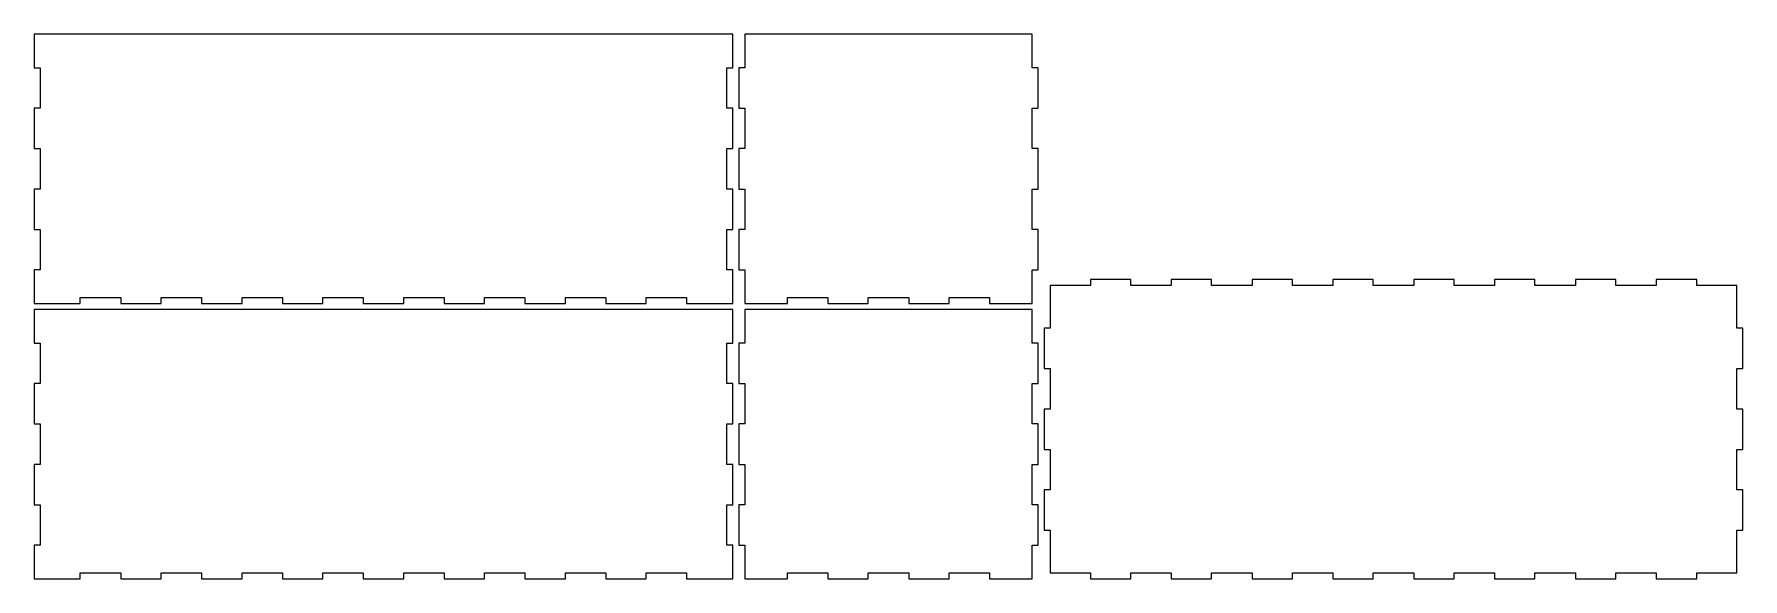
# Model space of a CAD drawing. Header units: millimetres. Extents: x 0 to 856, y 3 to 276.
import ezdxf

# ---------------------------------------------------------------- set-up
doc = ezdxf.new("R2010")
doc.units = ezdxf.units.MM

msp = doc.modelspace()

# ---------------------------------------------------------------- linework, layer by layer
at = {"layer": 'back_outsideCutPath'}
for p, q in [((0, 276), (0, 259.125)), ((350, 276), (0, 276)), ((350, 259.125), (350, 276)), ((0, 259.125), (3, 259.125)), ((3, 259.125), (3, 238.875)), ((347, 238.875), (347, 259.125)), ((347, 259.125), (350, 259.125)), ((3, 238.875), (0, 238.875)), ((0, 238.875), (0, 218.625)), ((350, 238.875), (347, 238.875)), ((350, 218.625), (350, 238.875)), ((0, 218.625), (3, 218.625)), ((3, 218.625), (3, 198.375)), ((347, 198.375), (347, 218.625)), ((347, 218.625), (350, 218.625)), ((3, 198.375), (0, 198.375)), ((0, 198.375), (0, 178.125)), ((350, 198.375), (347, 198.375)), ((350, 178.125), (350, 198.375)), ((0, 178.125), (3, 178.125)), ((3, 178.125), (3, 157.875)), ((347, 157.875), (347, 178.125)), ((347, 178.125), (350, 178.125)), ((3, 157.875), (0, 157.875)), ((0, 157.875), (0, 141)), ((350, 157.875), (347, 157.875)), ((350, 141), (350, 157.875)), ((0, 141), (23.125, 141)), ((23.125, 141), (23.125, 144)), ((23.125, 144), (43.375, 144)), ((43.375, 144), (43.375, 141)), ((43.375, 141), (63.625, 141)), ((63.625, 141), (63.625, 144)), ((63.625, 144), (83.875, 144)), ((83.875, 144), (83.875, 141)), ((83.875, 141), (104.125, 141)), ((104.125, 141), (104.125, 144)), ((104.125, 144), (124.375, 144)), ((124.375, 144), (124.375, 141)), ((124.375, 141), (144.625, 141)), ((144.625, 141), (144.625, 144)), ((144.625, 144), (164.875, 144)), ((164.875, 144), (164.875, 141)), ((164.875, 141), (185.125, 141)), ((185.125, 141), (185.125, 144)), ((185.125, 144), (205.375, 144)), ((205.375, 144), (205.375, 141)), ((205.375, 141), (225.625, 141)), ((225.625, 141), (225.625, 144)), ((225.625, 144), (245.875, 144)), ((245.875, 144), (245.875, 141)), ((245.875, 141), (266.125, 141)), ((266.125, 141), (266.125, 144)), ((266.125, 144), (286.375, 144)), ((286.375, 144), (286.375, 141)), ((286.375, 141), (306.625, 141)), ((306.625, 141), (306.625, 144)), ((306.625, 144), (326.875, 144)), ((326.875, 144), (326.875, 141)), ((326.875, 141), (350, 141))]:
    msp.add_line(p, q, dxfattribs=at)
at = {"layer": 'bottom_outsideCutPath'}
for p, q in [((509, 150), (509, 128.625)), ((529.125, 150), (509, 150)), ((549.375, 153), (529.125, 153)), ((529.125, 153), (529.125, 150)), ((549.375, 150), (549.375, 153)), ((569.625, 150), (549.375, 150)), ((589.875, 153), (569.625, 153)), ((569.625, 153), (569.625, 150)), ((589.875, 150), (589.875, 153)), ((610.125, 150), (589.875, 150)), ((630.375, 153), (610.125, 153)), ((610.125, 153), (610.125, 150)), ((630.375, 150), (630.375, 153)), ((650.625, 150), (630.375, 150)), ((670.875, 153), (650.625, 153)), ((650.625, 153), (650.625, 150)), ((670.875, 150), (670.875, 153)), ((691.125, 150), (670.875, 150)), ((711.375, 153), (691.125, 153)), ((691.125, 153), (691.125, 150)), ((711.375, 150), (711.375, 153)), ((731.625, 150), (711.375, 150)), ((751.875, 153), (731.625, 153)), ((731.625, 153), (731.625, 150)), ((751.875, 150), (751.875, 153)), ((772.125, 150), (751.875, 150)), ((792.375, 153), (772.125, 153)), ((772.125, 153), (772.125, 150)), ((792.375, 150), (792.375, 153)), ((812.625, 150), (792.375, 150)), ((832.875, 153), (812.625, 153)), ((812.625, 153), (812.625, 150)), ((832.875, 150), (832.875, 153)), ((853, 150), (832.875, 150)), ((853, 148.875), (853, 150)), ((853, 128.625), (853, 148.875)), ((509, 128.625), (506, 128.625)), ((506, 128.625), (506, 108.375)), ((856, 128.625), (853, 128.625)), ((856, 108.375), (856, 128.625)), ((506, 108.375), (509, 108.375)), ((509, 108.375), (509, 88.125)), ((853, 88.125), (853, 108.375)), ((853, 108.375), (856, 108.375)), ((509, 88.125), (506, 88.125)), ((506, 88.125), (506, 67.875)), ((856, 88.125), (853, 88.125)), ((856, 67.875), (856, 88.125)), ((506, 67.875), (509, 67.875)), ((509, 67.875), (509, 47.625)), ((853, 47.625), (853, 67.875)), ((853, 67.875), (856, 67.875)), ((509, 47.625), (506, 47.625)), ((506, 47.625), (506, 27.375)), ((856, 47.625), (853, 47.625)), ((856, 27.375), (856, 47.625)), ((506, 27.375), (509, 27.375)), ((509, 27.375), (509, 7.125)), ((853, 6), (853, 27.375)), ((853, 27.375), (856, 27.375)), ((509, 7.125), (509, 6)), ((509, 6), (529.125, 6)), ((529.125, 6), (529.125, 3)), ((529.125, 3), (549.375, 3)), ((549.375, 3), (549.375, 6)), ((549.375, 6), (569.625, 6)), ((569.625, 6), (569.625, 3)), ((569.625, 3), (589.875, 3)), ((589.875, 3), (589.875, 6)), ((589.875, 6), (610.125, 6)), ((610.125, 6), (610.125, 3)), ((610.125, 3), (630.375, 3)), ((630.375, 3), (630.375, 6)), ((630.375, 6), (650.625, 6)), ((650.625, 6), (650.625, 3)), ((650.625, 3), (670.875, 3)), ((670.875, 3), (670.875, 6)), ((670.875, 6), (691.125, 6)), ((691.125, 6), (691.125, 3)), ((691.125, 3), (711.375, 3)), ((711.375, 3), (711.375, 6)), ((711.375, 6), (731.625, 6)), ((731.625, 6), (731.625, 3)), ((731.625, 3), (751.875, 3)), ((751.875, 3), (751.875, 6)), ((751.875, 6), (772.125, 6)), ((772.125, 6), (772.125, 3)), ((772.125, 3), (792.375, 3)), ((792.375, 3), (792.375, 6)), ((792.375, 6), (812.625, 6)), ((812.625, 6), (812.625, 3)), ((812.625, 3), (832.875, 3)), ((832.875, 3), (832.875, 6)), ((832.875, 6), (853, 6))]:
    msp.add_line(p, q, dxfattribs=at)
at = {"layer": 'front_outsideCutPath'}
for p, q in [((0, 138), (0, 121.125)), ((350, 138), (0, 138)), ((350, 121.125), (350, 138)), ((0, 121.125), (3, 121.125)), ((3, 121.125), (3, 100.875)), ((347, 100.875), (347, 121.125)), ((347, 121.125), (350, 121.125)), ((3, 100.875), (0, 100.875)), ((0, 100.875), (0, 80.625)), ((350, 100.875), (347, 100.875)), ((350, 80.625), (350, 100.875)), ((0, 80.625), (3, 80.625)), ((3, 80.625), (3, 60.375)), ((347, 60.375), (347, 80.625)), ((347, 80.625), (350, 80.625)), ((3, 60.375), (0, 60.375)), ((0, 60.375), (0, 40.125)), ((350, 60.375), (347, 60.375)), ((350, 40.125), (350, 60.375)), ((0, 40.125), (3, 40.125)), ((3, 40.125), (3, 19.875)), ((347, 19.875), (347, 40.125)), ((347, 40.125), (350, 40.125)), ((3, 19.875), (0, 19.875)), ((0, 19.875), (0, 3)), ((350, 19.875), (347, 19.875)), ((350, 3), (350, 19.875)), ((0, 3), (23.125, 3)), ((23.125, 3), (23.125, 6)), ((23.125, 6), (43.375, 6)), ((43.375, 6), (43.375, 3)), ((43.375, 3), (63.625, 3)), ((63.625, 3), (63.625, 6)), ((63.625, 6), (83.875, 6)), ((83.875, 6), (83.875, 3)), ((83.875, 3), (104.125, 3)), ((104.125, 3), (104.125, 6)), ((104.125, 6), (124.375, 6)), ((124.375, 6), (124.375, 3)), ((124.375, 3), (144.625, 3)), ((144.625, 3), (144.625, 6)), ((144.625, 6), (164.875, 6)), ((164.875, 6), (164.875, 3)), ((164.875, 3), (185.125, 3)), ((185.125, 3), (185.125, 6)), ((185.125, 6), (205.375, 6)), ((205.375, 6), (205.375, 3)), ((205.375, 3), (225.625, 3)), ((225.625, 3), (225.625, 6)), ((225.625, 6), (245.875, 6)), ((245.875, 6), (245.875, 3)), ((245.875, 3), (266.125, 3)), ((266.125, 3), (266.125, 6)), ((266.125, 6), (286.375, 6)), ((286.375, 6), (286.375, 3)), ((286.375, 3), (306.625, 3)), ((306.625, 3), (306.625, 6)), ((306.625, 6), (326.875, 6)), ((326.875, 6), (326.875, 3)), ((326.875, 3), (350, 3))]:
    msp.add_line(p, q, dxfattribs=at)
at = {"layer": 'left_outsideCutPath'}
for p, q in [((356, 138), (356, 121.125)), ((500, 138), (356, 138)), ((500, 121.125), (500, 138)), ((356, 121.125), (353, 121.125)), ((353, 121.125), (353, 100.875)), ((503, 121.125), (500, 121.125)), ((503, 100.875), (503, 121.125)), ((353, 100.875), (356, 100.875)), ((356, 100.875), (356, 80.625)), ((500, 80.625), (500, 100.875)), ((500, 100.875), (503, 100.875)), ((356, 80.625), (353, 80.625)), ((353, 80.625), (353, 60.375)), ((503, 80.625), (500, 80.625)), ((503, 60.375), (503, 80.625)), ((353, 60.375), (356, 60.375)), ((356, 60.375), (356, 40.125)), ((500, 40.125), (500, 60.375)), ((500, 60.375), (503, 60.375)), ((356, 40.125), (353, 40.125)), ((353, 40.125), (353, 19.875)), ((503, 40.125), (500, 40.125)), ((503, 19.875), (503, 40.125)), ((353, 19.875), (356, 19.875)), ((356, 19.875), (356, 3)), ((500, 3), (500, 19.875)), ((500, 19.875), (503, 19.875)), ((356, 3), (377.375, 3)), ((377.375, 3), (377.375, 6)), ((377.375, 6), (397.625, 6)), ((397.625, 6), (397.625, 3)), ((397.625, 3), (417.875, 3)), ((417.875, 3), (417.875, 6)), ((417.875, 6), (438.125, 6)), ((438.125, 6), (438.125, 3)), ((438.125, 3), (458.375, 3)), ((458.375, 3), (458.375, 6)), ((458.375, 6), (478.625, 6)), ((478.625, 6), (478.625, 3)), ((478.625, 3), (498.875, 3)), ((498.875, 3), (500, 3))]:
    msp.add_line(p, q, dxfattribs=at)
at = {"layer": 'right_outsideCutPath'}
for p, q in [((356, 276), (356, 259.125)), ((500, 276), (356, 276)), ((500, 259.125), (500, 276)), ((356, 259.125), (353, 259.125)), ((353, 259.125), (353, 238.875)), ((503, 259.125), (500, 259.125)), ((503, 238.875), (503, 259.125)), ((353, 238.875), (356, 238.875)), ((356, 238.875), (356, 218.625)), ((500, 218.625), (500, 238.875)), ((500, 238.875), (503, 238.875)), ((356, 218.625), (353, 218.625)), ((353, 218.625), (353, 198.375)), ((503, 218.625), (500, 218.625)), ((503, 198.375), (503, 218.625)), ((353, 198.375), (356, 198.375)), ((356, 198.375), (356, 178.125)), ((500, 178.125), (500, 198.375)), ((500, 198.375), (503, 198.375)), ((356, 178.125), (353, 178.125)), ((353, 178.125), (353, 157.875)), ((503, 178.125), (500, 178.125)), ((503, 157.875), (503, 178.125)), ((353, 157.875), (356, 157.875)), ((356, 157.875), (356, 141)), ((500, 141), (500, 157.875)), ((500, 157.875), (503, 157.875)), ((356, 141), (377.375, 141)), ((377.375, 141), (377.375, 144)), ((377.375, 144), (397.625, 144)), ((397.625, 144), (397.625, 141)), ((397.625, 141), (417.875, 141)), ((417.875, 141), (417.875, 144)), ((417.875, 144), (438.125, 144)), ((438.125, 144), (438.125, 141)), ((438.125, 141), (458.375, 141)), ((458.375, 141), (458.375, 144)), ((458.375, 144), (478.625, 144)), ((478.625, 144), (478.625, 141)), ((478.625, 141), (498.875, 141)), ((498.875, 141), (500, 141))]:
    msp.add_line(p, q, dxfattribs=at)

doc.saveas('drawing.dxf')
